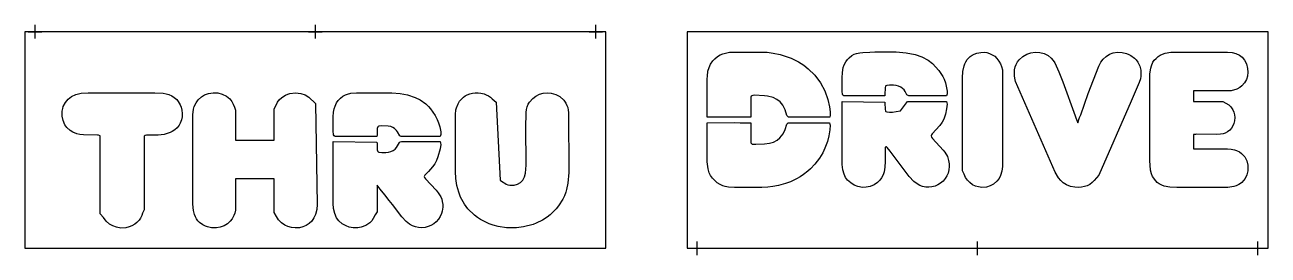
# Model space of a CAD drawing. Header units: inches. Extents: x 0 to 184, y -1 to 33.
import ezdxf

# ---------------------------------------------------------------- set-up
doc = ezdxf.new("R2010")
doc.units = ezdxf.units.IN
doc.header["$MEASUREMENT"] = 0
doc.layers.add('CUT', color=1, linetype='Continuous')
doc.layers.add('REG', color=5, linetype='Continuous')

msp = doc.modelspace()

# ---------------------------------------------------------------- linework, layer by layer
at = {"layer": 'CUT'}
for points in [[(101.48, 27.18), (101.81, 27.67), (102.12, 28.01), (102.52, 28.33), (102.88, 28.56), (103.31, 28.75), (103.68, 28.84), (104.28, 28.98), (109.85, 28.98), (110.76, 28.83), (111.8, 28.62), (113.43, 28.08), (114.48, 27.55), (115.27, 27.05), (115.95, 26.52), (116.92, 25.56), (117.77, 24.43), (118.4, 23.25), (118.86, 21.97), (119.08, 20.9), (119.18, 20.14), (119.18, 19.69), (119.11, 19.38), (113, 19.38), (112.86, 19.5), (112.76, 19.63), (112.52, 20.47), (112.16, 21.16), (111.76, 21.64), (111.3, 22), (110.74, 22.28), (109.93, 22.49), (109.48, 22.54), (107.95, 22.6), (107.73, 22.59), (107.6, 22.54), (107.51, 22.46), (107.45, 22.31), (107.42, 19.38), (101, 19.38), (101, 25.05), (101, 25.05), (101.02, 25.44), (101.1, 26.16), (101.25, 26.73)], [(120.94, 25.19), (121, 25.95), (121.13, 26.71), (121.27, 27.11), (121.48, 27.53), (121.73, 27.88), (122, 28.16), (122.4, 28.47), (122.74, 28.66), (123.07, 28.78), (123.55, 28.89), (124, 28.94), (125.05, 28.95), (125.78, 29), (128.95, 29), (130.45, 28.88), (131.76, 28.64), (132.76, 28.3), (133.69, 27.8), (134.33, 27.29), (135.27, 26.29), (135.84, 25.4), (136.04, 24.98), (136.23, 24.46), (136.49, 23.22), (136.49, 22.81), (136.41, 22.52), (130.8, 22.52), (130.63, 22.6), (130.53, 22.68), (130.28, 23.18), (130.13, 23.41), (129.91, 23.63), (129.63, 23.82), (129.31, 23.96), (128.93, 24.04), (128.55, 24.08), (127.97, 24.09), (127.56, 24.06), (127.44, 24.01), (127.36, 23.93), (127.31, 23.7), (127.27, 22.74), (127.26, 22.52), (121.21, 22.52), (121.08, 22.62), (121.01, 22.72), (120.96, 23.23)], [(138.75, 25.18), (138.83, 26.13), (138.99, 26.96), (139.1, 27.25), (139.26, 27.57), (139.45, 27.87), (139.65, 28.11), (139.91, 28.34), (140.2, 28.54), (140.51, 28.69), (140.88, 28.82), (141.49, 28.94), (142, 28.95), (142.35, 28.92), (142.76, 28.8), (143.18, 28.6), (143.53, 28.36), (143.84, 28.06), (144.15, 27.66), (144.39, 27.25), (144.53, 26.85), (144.68, 26.36), (144.68, 12.1), (144.58, 11.42), (144.4, 10.75), (144.19, 10.33), (143.87, 9.93), (143.37, 9.5), (142.86, 9.22), (142.3, 9.05), (141.62, 9), (141.12, 9.06), (140.67, 9.19), (140.25, 9.4), (139.84, 9.7), (139.49, 10.06), (139.2, 10.48), (139, 10.95), (138.75, 11.43)], [(155.56, 19.29), (155.82, 18.56), (156.08, 19.3), (156.26, 19.74), (157.36, 22.87), (158.93, 26.9), (159.25, 27.52), (159.58, 27.95), (160.01, 28.35), (160.54, 28.68), (161.08, 28.87), (161.69, 28.95), (162.42, 28.92), (163.05, 28.78), (163.38, 28.64), (163.69, 28.48), (164.22, 28.08), (164.46, 27.83), (164.72, 27.48), (164.87, 27.21), (165.01, 26.89), (165.14, 26.32), (165.15, 25.42), (165.09, 25.04), (164.92, 24.49), (163.72, 21.74), (158.96, 10.81), (158.26, 10), (157.95, 9.7), (157.6, 9.45), (157.22, 9.25), (156.81, 9.11), (156.36, 9.02), (155.87, 8.98), (155.37, 9.02), (154.73, 9.15), (154.15, 9.38), (153.69, 9.67), (153.31, 10.01), (152.99, 10.4), (152.47, 11.27), (146.61, 24.62), (146.5, 25.15), (146.45, 25.49), (146.44, 25.99), (146.47, 26.38), (146.57, 26.8), (146.71, 27.16), (146.93, 27.53), (147.17, 27.84), (147.68, 28.32), (148.28, 28.68), (148.87, 28.88), (149.51, 28.97), (150.2, 28.94), (150.87, 28.77), (151.43, 28.48), (151.87, 28.1), (152.21, 27.72), (152.42, 27.4), (153.02, 26.05), (153.6, 24.61), (155.45, 19.57)], [(166.47, 12.97), (166.47, 25.17), (166.49, 25.78), (166.62, 26.61), (166.73, 26.98), (166.95, 27.48), (167.15, 27.77), (167.41, 28.06), (167.73, 28.34), (168.03, 28.53), (168.38, 28.69), (168.75, 28.81), (169.62, 28.96), (177.98, 28.96), (178.66, 28.91), (179.22, 28.77), (179.75, 28.53), (180.14, 28.22), (180.5, 27.81), (180.79, 27.25), (180.97, 26.58), (181, 26.01), (180.95, 25.44), (180.78, 24.92), (180.51, 24.45), (180.09, 23.99), (179.79, 23.76), (179.37, 23.53), (178.52, 23.25), (172.95, 23.25), (172.96, 22.86), (172.96, 22.02), (172.97, 21.87), (172.97, 21.71), (177.29, 21.71), (177.76, 21.46), (178.19, 21.21), (178.49, 20.9), (178.76, 20.48), (178.92, 20.12), (179.02, 19.71), (179.06, 19.3), (179.02, 18.85), (178.92, 18.43), (178.77, 18.07), (178.57, 17.74), (178.31, 17.45), (178, 17.22), (177.63, 17.01), (177.33, 16.92), (176.96, 16.85), (176.38, 16.82), (173.34, 16.84), (173.26, 16.83), (172.96, 16.83), (172.96, 14.69), (178.01, 14.68), (178.51, 14.64), (179, 14.55), (179.34, 14.45), (179.76, 14.24), (180.07, 14.01), (180.32, 13.77), (180.54, 13.49), (180.7, 13.22), (180.83, 12.9), (180.98, 12.3), (180.99, 11.44), (180.86, 10.85), (180.59, 10.29), (180.11, 9.73), (179.9, 9.55), (179.67, 9.41), (179.28, 9.23), (178.91, 9.11), (178.04, 8.98), (170.47, 8.98), (169.44, 9.04), (168.61, 9.18), (168.25, 9.33), (167.87, 9.53), (167.59, 9.74), (167.36, 9.95), (166.9, 10.62), (166.75, 10.98), (166.6, 11.55)], [(12.53, 3.59), (12.02, 4.02), (11.62, 4.54), (11.16, 5.07), (11.16, 16.62), (10.92, 16.69), (10.75, 16.71), (8.68, 16.74), (8.12, 16.81), (7.67, 16.92), (7.1, 17.15), (6.71, 17.39), (6.22, 17.85), (5.92, 18.25), (5.65, 18.9), (5.53, 19.53), (5.53, 20.26), (5.6, 20.64), (5.69, 20.93), (6, 21.56), (6.39, 22.04), (6.88, 22.43), (7.52, 22.73), (8.34, 22.92), (9.37, 22.99), (19.25, 22.99), (20.47, 22.91), (20.92, 22.84), (21.33, 22.71), (21.76, 22.51), (22.08, 22.3), (22.47, 21.96), (22.69, 21.7), (22.99, 21.2), (23.15, 20.84), (23.25, 20.39), (23.29, 19.93), (23.26, 19.43), (23.17, 18.99), (23, 18.51), (22.84, 18.2), (22.52, 17.81), (22.18, 17.49), (21.82, 17.25), (21.51, 17.09), (20.61, 16.83), (19.74, 16.73), (17.98, 16.71), (17.79, 16.66), (17.64, 16.55), (17.64, 5.69), (17.43, 5.17), (17.32, 4.84), (17.13, 4.46), (16.91, 4.14), (16.58, 3.81), (16.28, 3.57), (15.84, 3.32), (15.44, 3.16), (14.94, 3.05), (14.22, 3), (13.58, 3.11), (13.03, 3.3)], [(27.17, 22.88), (27.89, 22.99), (28.57, 22.95), (29.21, 22.78), (29.84, 22.47), (30.32, 22.07), (30.61, 21.71), (30.85, 21.3), (31.02, 20.87), (31.18, 20.42), (31.18, 15.99), (36.89, 15.99), (36.89, 20.59), (37.15, 21.04), (37.4, 21.57), (37.65, 21.91), (38.01, 22.27), (38.56, 22.64), (38.92, 22.79), (39.22, 22.88), (40.05, 22.98), (40.85, 22.88), (41.47, 22.67), (42.01, 22.35), (43.01, 21.4), (43.24, 6.47), (43.19, 5.75), (43.02, 4.99), (42.79, 4.5), (42.45, 4.02), (42.08, 3.68), (41.63, 3.38), (41.16, 3.18), (40.64, 3.05), (40.02, 3.02), (39.48, 3.06), (38.91, 3.22), (38.45, 3.43), (37.98, 3.77), (37.55, 4.22), (37.25, 4.72), (36.89, 5.27), (36.89, 10.24), (31.18, 10.24), (31.18, 5.65), (31.06, 5.2), (30.92, 4.84), (30.66, 4.36), (30.39, 4.02), (29.97, 3.62), (29.5, 3.34), (28.88, 3.11), (28.34, 3.03), (27.64, 3.04), (27.04, 3.15), (26.75, 3.26), (26.34, 3.48), (25.86, 3.82), (25.62, 4.07), (25.41, 4.35), (25.23, 4.66), (25.09, 4.98), (24.94, 5.61), (24.86, 6.52), (24.86, 19.74), (24.96, 20.54), (25.07, 20.95), (25.34, 21.51), (25.67, 21.95), (26.12, 22.38), (26.59, 22.66)], [(45.62, 19.4), (45.69, 20.12), (45.78, 20.61), (45.91, 21.01), (46.13, 21.47), (46.38, 21.82), (46.73, 22.19), (47.06, 22.46), (47.44, 22.67), (47.76, 22.79), (48.25, 22.91), (49.08, 22.99), (54.29, 22.99), (55.55, 22.87), (56.63, 22.66), (57.75, 22.29), (58.48, 21.93), (59.34, 21.32), (59.72, 20.97), (60.03, 20.62), (60.72, 19.63), (61.02, 19.03), (61.21, 18.56), (61.39, 17.96), (61.54, 17.2), (61.55, 16.83), (61.47, 16.51), (55.7, 16.51), (55.57, 16.57), (55.47, 16.64), (55.16, 17.19), (55, 17.41), (54.72, 17.68), (54.47, 17.86), (54.18, 17.97), (53.77, 18.05), (52.8, 18.08), (52.39, 18.05), (52.28, 18), (52.22, 17.94), (52.16, 17.71), (52.12, 16.76), (52.11, 16.51), (45.91, 16.51), (45.77, 16.61), (45.69, 16.74), (45.62, 17.33)], [(63.93, 9.28), (63.78, 10.29), (63.71, 11.36), (63.71, 19.75), (63.8, 20.44), (63.87, 20.74), (64.11, 21.36), (64.33, 21.73), (64.55, 21.99), (64.93, 22.34), (65.18, 22.52), (65.45, 22.67), (65.85, 22.82), (66.23, 22.92), (66.66, 22.96), (67.08, 22.97), (67.49, 22.92), (67.97, 22.8), (68.27, 22.69), (68.61, 22.51), (68.9, 22.31), (69.16, 22.07), (69.76, 21.58), (70.33, 10.07), (70.82, 9.74), (71.01, 9.6), (71.24, 9.47), (71.5, 9.39), (71.76, 9.34), (72.1, 9.32), (72.41, 9.34), (72.9, 9.46), (73.34, 9.7), (73.71, 10.09), (73.96, 10.57), (74.1, 11.09), (74.21, 12.29), (74.17, 13.24), (74.16, 17.09), (74.13, 17.77), (74.18, 20.06), (74.23, 20.51), (74.33, 20.89), (74.5, 21.28), (74.7, 21.61), (75.17, 22.14), (75.6, 22.48), (76.14, 22.76), (76.73, 22.93), (77.3, 22.99), (77.9, 22.92), (78.57, 22.74), (78.89, 22.59), (79.15, 22.43), (79.76, 21.88), (80.08, 21.44), (80.23, 21.12), (80.34, 20.79), (80.43, 20.42), (80.48, 20.05), (80.49, 11.19), (80.34, 9.63), (80.15, 8.68), (80.05, 8.3), (79.84, 7.75), (79.61, 7.25), (78.99, 6.26), (78.64, 5.83), (78.01, 5.19), (77.72, 4.93), (77.31, 4.62), (76.62, 4.18), (75.68, 3.7), (75.24, 3.53), (73.78, 3.15), (72.75, 3.03), (71.26, 3.03), (70.05, 3.21), (69.3, 3.4), (68.71, 3.61), (67.42, 4.27), (66.99, 4.53), (66.52, 4.89), (65.58, 5.82), (65.04, 6.54), (64.48, 7.58), (64.21, 8.31)], [(127.38, 20.27), (127.44, 20.21), (127.56, 20.15), (127.96, 20.12), (128.43, 20.13), (128.95, 20.2), (129.6, 20.31), (130.61, 21.68), (136.42, 21.68), (136.47, 21.47), (136.48, 21.29), (136.42, 20.6), (136.25, 19.81), (135.98, 19.08), (135.74, 18.62), (135.42, 18.14), (134.28, 16.9), (134.18, 16.75), (134.14, 16.63), (134.18, 16.44), (134.32, 16.22), (135.89, 14.52), (136.16, 14.19), (136.53, 13.55), (136.71, 12.99), (136.78, 12.46), (136.79, 12.08), (136.75, 11.57), (136.63, 11.12), (136.44, 10.69), (136.19, 10.29), (135.89, 9.94), (135.53, 9.64), (135.13, 9.39), (134.7, 9.2), (134.25, 9.09), (133.8, 9.04), (133.34, 9.05), (132.85, 9.15), (132.45, 9.3), (132.04, 9.53), (131.58, 9.89), (130.89, 10.63), (128.08, 14.36), (127.62, 14.88), (127.5, 14.97), (127.41, 14.97), (127.34, 14.89), (127.32, 14.73), (127.34, 12.82), (127.28, 11.98), (127.17, 11.29), (127.02, 10.85), (126.8, 10.43), (126.52, 10.06), (126.19, 9.73), (125.71, 9.39), (125.11, 9.14), (124.51, 9.01), (123.98, 8.99), (123.3, 9.11), (122.75, 9.32), (122.22, 9.65), (121.77, 10.07), (121.45, 10.47), (121.23, 10.97), (121.07, 11.61), (120.97, 12.36), (120.97, 21.68), (127.27, 21.57), (127.28, 21.45), (127.31, 20.54)], [(107.28, 18.53), (107.43, 18.54), (107.43, 15.6), (107.55, 15.47), (107.65, 15.4), (107.82, 15.37), (108.17, 15.36), (109.48, 15.43), (110.22, 15.54), (110.78, 15.7), (111.33, 16), (111.72, 16.32), (112.23, 16.91), (112.54, 17.54), (112.76, 18.33), (112.86, 18.45), (112.97, 18.55), (119.09, 18.55), (119.15, 18.36), (119.17, 18.2), (119.14, 17.51), (118.98, 16.62), (118.77, 15.8), (118.41, 14.81), (118.08, 14.12), (117.61, 13.31), (116.93, 12.41), (116.28, 11.72), (115.9, 11.39), (115.25, 10.88), (114.73, 10.54), (114.22, 10.25), (113.3, 9.82), (112.56, 9.55), (111.56, 9.29), (110.69, 9.13), (109.95, 9.05), (109.07, 8.99), (108.52, 8.98), (105, 8.98), (104.16, 9.05), (103.63, 9.13), (103.29, 9.22), (102.91, 9.41), (102.48, 9.67), (102.09, 10), (101.77, 10.34), (101.47, 10.76), (101.28, 11.14), (101.11, 11.73), (101, 12.79), (101, 18.54), (105.01, 18.59), (105.85, 18.55), (107.02, 18.54)], [(52.22, 14.31), (52.27, 14.24), (52.38, 14.19), (52.83, 14.16), (53.42, 14.17), (53.83, 14.22), (54.17, 14.29), (54.49, 14.43), (54.78, 14.63), (55.02, 14.88), (55.45, 15.62), (55.56, 15.71), (55.73, 15.78), (61.48, 15.78), (61.53, 15.54), (61.55, 15.32), (61.48, 14.68), (61.13, 13.52), (60.92, 12.97), (60.66, 12.49), (60.35, 12.04), (59.75, 11.37), (59.2, 10.83), (59.1, 10.63), (59.13, 10.48), (59.28, 10.27), (60.86, 8.59), (61.19, 8.2), (61.55, 7.6), (61.69, 7.24), (61.78, 6.9), (61.84, 6.49), (61.85, 6.07), (61.78, 5.51), (61.68, 5.14), (61.47, 4.72), (61.2, 4.29), (60.86, 3.91), (60.53, 3.64), (60.1, 3.37), (59.71, 3.2), (59.22, 3.09), (58.77, 3.05), (58.24, 3.08), (57.82, 3.17), (57.38, 3.34), (56.94, 3.59), (56.45, 3.97), (55.78, 4.64), (54.41, 6.45), (53.91, 7.05), (53.28, 7.9), (52.59, 8.73), (52.14, 9.31), (52.14, 5.39), (51.86, 4.94), (51.57, 4.39), (51.35, 4.07), (51.05, 3.77), (50.77, 3.56), (50.46, 3.38), (49.77, 3.13), (49.27, 3.03), (48.57, 3.03), (48.01, 3.12), (47.54, 3.3), (46.96, 3.64), (46.47, 4.08), (46.14, 4.51), (45.85, 5.15), (45.7, 5.87), (45.63, 6.62), (45.63, 15.78), (52.11, 15.66), (52.12, 15.53), (52.16, 14.54)]]:
    msp.add_lwpolyline(points, close=True, dxfattribs=at)
at = {"layer": 'REG'}
for points in [[(0, 0), (86, 0), (86, 32), (0, 32)], [(98, 0), (184, 0), (184, 32), (98, 32)]]:
    msp.add_lwpolyline(points, close=True, dxfattribs=at)
for points in [[(0.5, 32), (2.5, 32)], [(1.5, 31), (1.5, 33)], [(42, 32), (44, 32)], [(43, 31), (43, 33)], [(83.5, 32), (85.5, 32)], [(84.5, 31), (84.5, 33)], [(98.5, 0), (100.5, 0)], [(99.5, -1), (99.5, 1)], [(140, 0), (142, 0)], [(141, -1), (141, 1)], [(181.5, 0), (183.5, 0)], [(182.5, -1), (182.5, 1)]]:
    msp.add_lwpolyline(points, dxfattribs=at)

doc.saveas('drawing.dxf')
